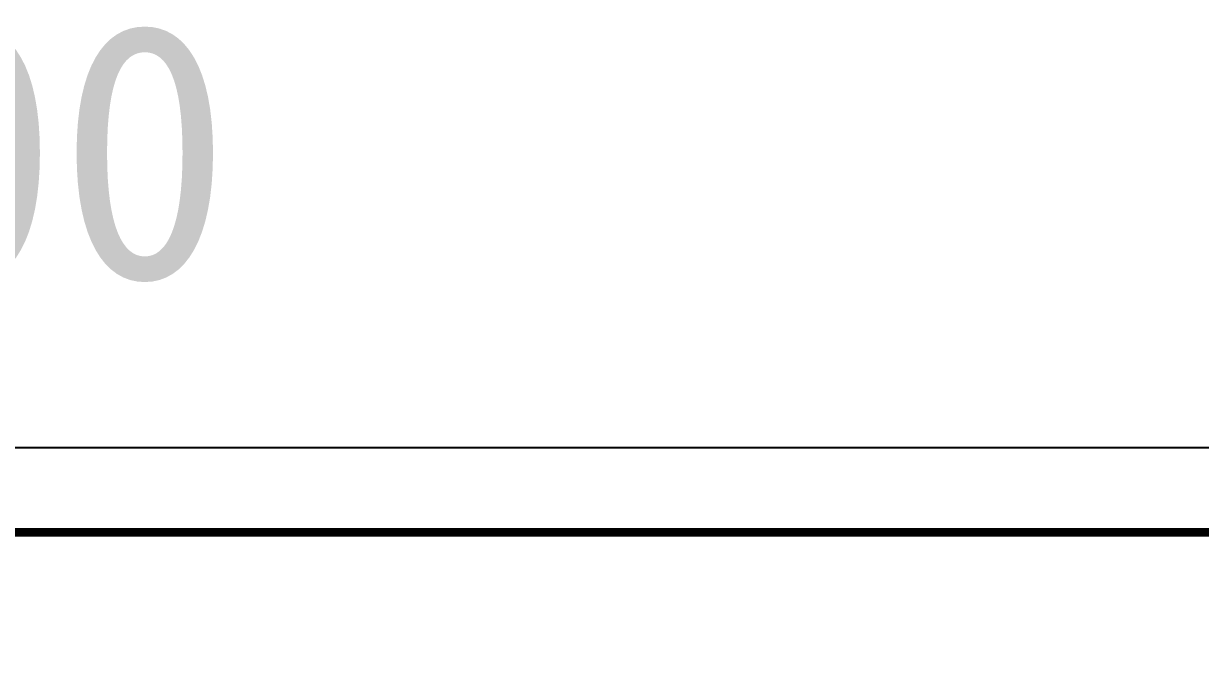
# Model space of a CAD drawing. Extents: x -518115 to 389031, y -231062 to 1628073.
# Drawn here: x 2483 to 5952, y 935978 to 937882 of the extents above; entities that cross this region are included whole.
import ezdxf

# ---------------------------------------------------------------- set-up
doc = ezdxf.new("R2010")
doc.units = 0
doc.header["$LTSCALE"] = 1000
doc.header["$MEASUREMENT"] = 0
doc.layers.add('yichutu', color=7, linetype='Continuous', true_color=0xffffff, plot=False)
doc.layers.add('图框', color=140, linetype='Continuous')
doc.styles.add('_TCH_LABEL', font='')
doc.styles.get('_TCH_LABEL').set_extended_font_data('SimHei')

# ---------------------------------------------------------------- blocks, each defined once
blk = doc.blocks.new('yct-841-594-84100-59399.9999999999-100-1000.0')
at = {"layer": 'yichutu', "color": 7, "true_color": 0xffffff}
blk.add_lwpolyline([(0, 0), (0, 59400), (84100, 59400), (84100, 0)], close=True, dxfattribs=at)
at = {"layer": 'yichutu', "color": 7, "true_color": 0xffffff, "style": '_TCH_LABEL'}
blk.add_text('A1 1:100', height=3000, dxfattribs=at).set_placement((0, 61400))
blk = doc.blocks.new('A$C72245D93')
at = {"layer": '图框'}
blk.add_lwpolyline([(0, 0), (21025, 0), (21025, -14850), (0, -14850)], close=True, dxfattribs=at)
blk.add_lwpolyline([(0, 0), (21025, 0), (21025, -14850), (0, -14850)], close=True, dxfattribs=at)
at = {"layer": '图框', "const_width": 25}
blk.add_lwpolyline([(20775, -14600), (20775, -250), (625, -250), (625, -14600)], close=True, dxfattribs=at)

msp = doc.modelspace()

# ---------------------------------------------------------------- block references
msp.add_blockref('A$C72245D93', (-985.9, 936632.1))
at = {"layer": 'yichutu', "xscale": 0.25, "yscale": 0.25, "zscale": 0.25}
msp.add_blockref('yct-841-594-84100-59399.9999999999-100-1000.0', (-985.9, 921782.1), dxfattribs=at)

doc.saveas('drawing.dxf')
